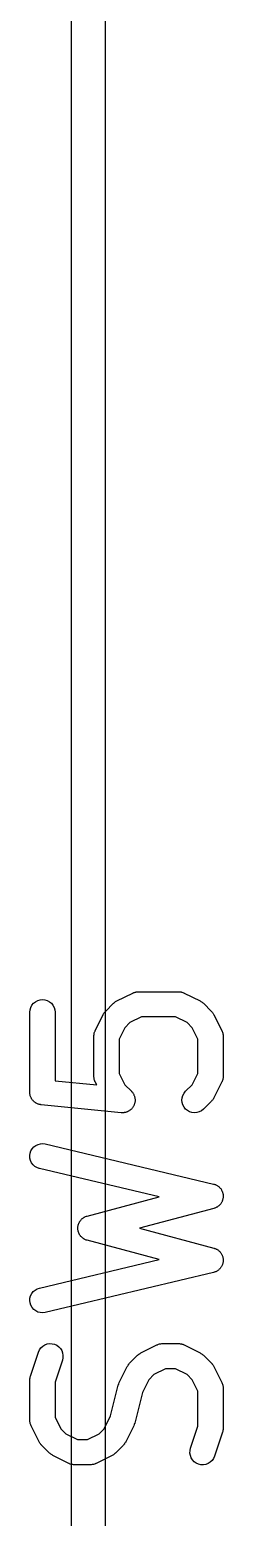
# Model space of a CAD drawing. Extents: x 17 to 176, y -177 to -9.
# Drawn here: x 16.96 to 18.11, y -148.53 to -139.67 of the extents above; entities that cross this region are included whole.
import ezdxf

# ---------------------------------------------------------------- set-up
doc = ezdxf.new("R2010")
doc.units = 0
doc.layers.add('BLACK', color=7, linetype='CONTINUOUS')

msp = doc.modelspace()

# ---------------------------------------------------------------- linework, layer by layer
at = {"layer": 'BLACK', "linetype": 'CONTINUOUS'}
for p, q in [((17.2038, -176.027), (17.2037, -52.2359)), ((17.4037, -52.2457), (17.4037, -176.02)), ((17.473, -145.457), (17.5683, -145.41)), ((17.5683, -145.41), (17.5692, -145.409)), ((17.5692, -145.409), (17.5713, -145.408)), ((17.5713, -145.408), (17.5732, -145.407)), ((17.5732, -145.407), (17.5781, -145.406)), ((17.5781, -145.406), (17.5829, -145.404)), ((17.5829, -145.404), (17.5851, -145.404)), ((17.5851, -145.404), (17.5872, -145.403)), ((17.5872, -145.403), (17.5923, -145.403)), ((17.5923, -145.403), (17.5974, -145.402)), ((17.5974, -145.402), (17.5996, -145.402)), ((17.5996, -145.402), (17.6018, -145.402)), ((17.6018, -145.402), (17.8399, -145.402)), ((17.8399, -145.402), (17.841, -145.402)), ((17.841, -145.402), (17.8431, -145.402)), ((17.8431, -145.402), (17.8454, -145.402)), ((17.8454, -145.402), (17.8504, -145.403)), ((17.8504, -145.403), (17.8555, -145.403)), ((17.8555, -145.403), (17.8576, -145.404)), ((17.8576, -145.404), (17.8598, -145.404)), ((17.8598, -145.404), (17.8646, -145.406)), ((17.8646, -145.406), (17.8695, -145.408)), ((17.8695, -145.408), (17.8714, -145.409)), ((17.8714, -145.409), (17.8734, -145.41)), ((17.8734, -145.41), (17.9687, -145.457)), ((16.957, -145.509), (16.9614, -145.495)), ((16.9614, -145.495), (16.9685, -145.482)), ((16.9685, -145.482), (16.9779, -145.471)), ((16.9779, -145.471), (16.9893, -145.462)), ((16.9893, -145.462), (17.0023, -145.455)), ((17.0023, -145.455), (17.0163, -145.451)), ((17.0163, -145.451), (17.0309, -145.449)), ((17.0309, -145.449), (17.0455, -145.451)), ((17.0455, -145.451), (17.0594, -145.455)), ((17.0594, -145.455), (17.0723, -145.462)), ((17.0723, -145.462), (17.0836, -145.471)), ((17.0836, -145.471), (17.0928, -145.483)), ((17.0928, -145.483), (17.0997, -145.496)), ((17.0997, -145.496), (17.104, -145.51)), ((17.4059, -145.519), (17.4535, -145.471)), ((17.4535, -145.471), (17.4543, -145.471)), ((17.4543, -145.471), (17.4576, -145.468)), ((17.4576, -145.468), (17.4606, -145.465)), ((17.4606, -145.465), (17.4633, -145.463)), ((17.4633, -145.463), (17.4657, -145.461)), ((17.4657, -145.461), (17.4695, -145.459)), ((17.4695, -145.459), (17.473, -145.457)), ((17.9687, -145.457), (17.9696, -145.458)), ((17.9696, -145.458), (17.9732, -145.46)), ((17.9732, -145.46), (17.9769, -145.462)), ((17.9769, -145.462), (17.9793, -145.464)), ((17.9793, -145.464), (17.9819, -145.466)), ((17.9819, -145.466), (17.9849, -145.469)), ((17.9849, -145.469), (17.9882, -145.471)), ((17.9882, -145.471), (18.0358, -145.519)), ((16.9554, -145.523), (16.957, -145.509)), ((16.9554, -145.524), (16.9554, -145.523)), ((16.9554, -146), (16.9554, -145.524)), ((17.104, -145.51), (17.1054, -145.524)), ((17.1054, -145.524), (17.1054, -145.933)), ((17.3443, -145.634), (17.3919, -145.538)), ((17.3919, -145.538), (17.3923, -145.537)), ((17.3923, -145.537), (17.3946, -145.534)), ((17.3946, -145.534), (17.3966, -145.53)), ((17.3966, -145.53), (17.3986, -145.528)), ((17.3986, -145.528), (17.4003, -145.525)), ((17.4003, -145.525), (17.4032, -145.522)), ((17.4032, -145.522), (17.4059, -145.519)), ((17.551, -145.586), (17.5206, -145.616)), ((17.6195, -145.552), (17.551, -145.586)), ((17.8222, -145.552), (17.6195, -145.552)), ((17.8907, -145.586), (17.8222, -145.552)), ((17.9211, -145.616), (17.8907, -145.586)), ((18.0358, -145.519), (18.0365, -145.52)), ((18.0365, -145.52), (18.0392, -145.523)), ((18.0392, -145.523), (18.0421, -145.526)), ((18.0421, -145.526), (18.0437, -145.529)), ((18.0437, -145.529), (18.0457, -145.531)), ((18.0457, -145.531), (18.0476, -145.535)), ((18.0476, -145.535), (18.0498, -145.538)), ((18.0498, -145.538), (18.0975, -145.634)), ((17.3363, -145.666), (17.3366, -145.664)), ((17.3363, -145.667), (17.3363, -145.666)), ((17.3363, -145.905), (17.3363, -145.667)), ((17.3365, -145.662), (17.3374, -145.657)), ((17.3366, -145.664), (17.3365, -145.662)), ((17.3374, -145.657), (17.338, -145.652)), ((17.338, -145.652), (17.3386, -145.649)), ((17.3386, -145.649), (17.339, -145.647)), ((17.339, -145.647), (17.3408, -145.642)), ((17.3408, -145.642), (17.3424, -145.638)), ((17.3424, -145.638), (17.3435, -145.636)), ((17.3435, -145.636), (17.3443, -145.634)), ((17.5206, -145.616), (17.4863, -145.685)), ((17.9554, -145.685), (17.9211, -145.616)), ((18.0975, -145.634), (18.0979, -145.635)), ((18.0979, -145.635), (18.0987, -145.637)), ((18.0987, -145.637), (18.0997, -145.639)), ((18.0997, -145.639), (18.1012, -145.643)), ((18.1012, -145.643), (18.103, -145.648)), ((18.103, -145.648), (18.1033, -145.65)), ((18.1033, -145.65), (18.104, -145.653)), ((18.104, -145.653), (18.1045, -145.658)), ((18.1045, -145.658), (18.1053, -145.663)), ((18.1053, -145.663), (18.1052, -145.665)), ((18.1052, -145.665), (18.1054, -145.667)), ((18.1054, -145.667), (18.1054, -145.905)), ((17.4863, -145.685), (17.4863, -145.888)), ((17.9554, -145.888), (17.9554, -145.685)), ((17.1054, -145.933), (17.3536, -145.957)), ((17.3365, -145.907), (17.3363, -145.905)), ((17.3365, -145.91), (17.3365, -145.907)), ((17.3373, -145.915), (17.3365, -145.91)), ((17.3378, -145.92), (17.3373, -145.915)), ((17.3384, -145.922), (17.3378, -145.92)), ((17.3387, -145.924), (17.3384, -145.922)), ((17.3405, -145.929), (17.3387, -145.924)), ((17.342, -145.934), (17.3405, -145.929)), ((17.343, -145.936), (17.342, -145.934)), ((17.3438, -145.938), (17.343, -145.936)), ((17.3443, -145.939), (17.3438, -145.938)), ((17.3536, -145.957), (17.3443, -145.939)), ((17.4863, -145.888), (17.5206, -145.956)), ((17.9211, -145.956), (17.9554, -145.888)), ((18.0975, -145.939), (18.0498, -146.034)), ((18.0983, -145.937), (18.0975, -145.939)), ((18.0993, -145.935), (18.0983, -145.937)), ((18.1009, -145.93), (18.0993, -145.935)), ((18.1027, -145.925), (18.1009, -145.93)), ((18.1031, -145.923), (18.1027, -145.925)), ((18.1037, -145.921), (18.1031, -145.923)), ((18.1043, -145.916), (18.1037, -145.921)), ((18.1052, -145.911), (18.1043, -145.916)), ((18.1054, -145.906), (18.1051, -145.908)), ((18.1051, -145.908), (18.1052, -145.911)), ((18.1054, -145.905), (18.1054, -145.906)), ((16.9557, -146.004), (16.9554, -146)), ((16.9557, -146.007), (16.9557, -146.004)), ((16.9564, -146.011), (16.9557, -146.007)), ((16.9568, -146.015), (16.9564, -146.011)), ((16.9578, -146.018), (16.9568, -146.015)), ((16.9584, -146.022), (16.9578, -146.018)), ((16.9599, -146.025), (16.9584, -146.022)), ((16.961, -146.029), (16.9599, -146.025)), ((16.9626, -146.032), (16.961, -146.029)), ((16.9638, -146.035), (16.9626, -146.032)), ((16.966, -146.038), (16.9638, -146.035)), ((17.5206, -145.956), (17.5596, -145.995)), ((17.5596, -145.995), (17.5603, -145.996)), ((17.5603, -145.996), (17.5626, -145.999)), ((17.5626, -145.999), (17.5651, -146.001)), ((17.5651, -146.001), (17.5671, -146.004)), ((17.5671, -146.004), (17.5695, -146.007)), ((17.5695, -146.007), (17.5711, -146.01)), ((17.5711, -146.01), (17.5731, -146.013)), ((17.5731, -146.013), (17.5745, -146.017)), ((17.5745, -146.017), (17.5762, -146.02)), ((17.5762, -146.02), (17.5772, -146.024)), ((17.5772, -146.024), (17.5786, -146.027)), ((17.5786, -146.027), (17.5792, -146.031)), ((17.5792, -146.031), (17.5803, -146.034)), ((17.5803, -146.034), (17.5806, -146.038)), ((17.8601, -146.048), (17.8616, -146.033)), ((17.8616, -146.033), (17.8659, -146.019)), ((17.8659, -146.019), (17.8728, -146.006)), ((17.8728, -146.006), (17.8821, -145.995)), ((17.8821, -145.995), (17.9211, -145.956)), ((18.0494, -146.035), (18.0471, -146.038)), ((18.0498, -146.034), (18.0494, -146.035)), ((16.9679, -146.042), (16.966, -146.038)), ((16.97, -146.045), (16.9679, -146.042)), ((16.9718, -146.047), (16.97, -146.045)), ((16.9746, -146.05), (16.9718, -146.047)), ((16.9772, -146.053), (16.9746, -146.05)), ((16.9797, -146.055), (16.9772, -146.053)), ((16.9821, -146.058), (16.9797, -146.055)), ((16.9854, -146.06), (16.9821, -146.058)), ((16.9884, -146.063), (16.9854, -146.06)), ((16.9914, -146.064), (16.9884, -146.063)), ((16.9941, -146.066), (16.9914, -146.064)), ((16.9978, -146.068), (16.9941, -146.066)), ((17.0013, -146.07), (16.9978, -146.068)), ((17.0045, -146.071), (17.0013, -146.07)), ((17.0076, -146.072), (17.0045, -146.071)), ((17.0115, -146.073), (17.0076, -146.072)), ((17.0153, -146.074), (17.0115, -146.073)), ((17.0186, -146.074), (17.0153, -146.074)), ((17.0219, -146.075), (17.0186, -146.074)), ((17.0229, -146.075), (17.0219, -146.075)), ((17.4991, -146.123), (17.0229, -146.075)), ((17.5027, -146.123), (17.4991, -146.123)), ((17.5063, -146.123), (17.5027, -146.123)), ((17.51, -146.123), (17.5063, -146.123)), ((17.5137, -146.123), (17.51, -146.123)), ((17.5173, -146.122), (17.5137, -146.123)), ((17.5209, -146.122), (17.5173, -146.122)), ((17.5245, -146.121), (17.5209, -146.122)), ((17.5281, -146.12), (17.5245, -146.121)), ((17.5315, -146.119), (17.5281, -146.12)), ((17.5349, -146.118), (17.5315, -146.119)), ((17.5382, -146.116), (17.5349, -146.118)), ((17.5417, -146.114), (17.5382, -146.116)), ((17.5447, -146.112), (17.5417, -146.114)), ((17.5479, -146.111), (17.5447, -146.112)), ((17.5508, -146.108), (17.5479, -146.111)), ((17.5539, -146.106), (17.5508, -146.108)), ((17.5564, -146.104), (17.5539, -146.106)), ((17.5592, -146.101), (17.5564, -146.104)), ((17.5616, -146.099), (17.5592, -146.101)), ((17.5643, -146.096), (17.5616, -146.099)), ((17.5663, -146.093), (17.5643, -146.096)), ((17.5686, -146.09), (17.5663, -146.093)), ((17.5704, -146.087), (17.5686, -146.09)), ((17.5725, -146.084), (17.5704, -146.087)), ((17.5739, -146.081), (17.5725, -146.084)), ((17.5756, -146.077), (17.5739, -146.081)), ((17.5767, -146.074), (17.5756, -146.077)), ((17.5782, -146.07), (17.5767, -146.074)), ((17.5789, -146.067), (17.5782, -146.07)), ((17.58, -146.063), (17.5789, -146.067)), ((17.5804, -146.06), (17.58, -146.063)), ((17.5811, -146.056), (17.5804, -146.06)), ((17.5806, -146.038), (17.5813, -146.041)), ((17.5812, -146.052), (17.5811, -146.056)), ((17.5813, -146.041), (17.5812, -146.045)), ((17.5812, -146.045), (17.5816, -146.049)), ((17.5816, -146.049), (17.5812, -146.052)), ((17.8615, -146.062), (17.8601, -146.048)), ((17.8657, -146.076), (17.8615, -146.062)), ((17.8725, -146.089), (17.8657, -146.076)), ((17.8817, -146.101), (17.8725, -146.089)), ((17.893, -146.11), (17.8817, -146.101)), ((17.9058, -146.117), (17.893, -146.11)), ((17.9198, -146.122), (17.9058, -146.117)), ((17.9344, -146.123), (17.9198, -146.122)), ((17.9489, -146.122), (17.9344, -146.123)), ((17.963, -146.118), (17.9489, -146.122)), ((17.976, -146.111), (17.963, -146.118)), ((17.9874, -146.102), (17.976, -146.111)), ((17.9882, -146.101), (17.9874, -146.102)), ((18.0358, -146.054), (17.9882, -146.101)), ((18.0385, -146.05), (18.0358, -146.054)), ((18.0414, -146.047), (18.0385, -146.05)), ((18.0431, -146.045), (18.0414, -146.047)), ((18.0451, -146.042), (18.0431, -146.045)), ((18.0471, -146.038), (18.0451, -146.042)), ((16.9555, -146.378), (16.9575, -146.364)), ((16.9562, -146.393), (16.9555, -146.378)), ((16.9575, -146.364), (16.9624, -146.35)), ((16.9624, -146.35), (16.9699, -146.337)), ((16.9699, -146.337), (16.9796, -146.326)), ((16.9796, -146.326), (16.9913, -146.317)), ((16.9913, -146.317), (17.0045, -146.311)), ((17.0045, -146.311), (17.0186, -146.307)), ((17.0186, -146.307), (17.0332, -146.306)), ((17.0332, -146.306), (17.0478, -146.308)), ((17.0478, -146.308), (18.0478, -146.547)), ((16.9598, -146.407), (16.9562, -146.393)), ((16.9661, -146.42), (16.9598, -146.407)), ((16.9748, -146.432), (16.9661, -146.42)), ((16.9857, -146.442), (16.9748, -146.432)), ((16.9982, -146.449), (16.9857, -146.442)), ((17.012, -146.454), (16.9982, -146.449)), ((17.013, -146.454), (17.012, -146.454)), ((17.7239, -146.624), (17.013, -146.454)), ((18.0478, -146.547), (18.0488, -146.547)), ((18.0488, -146.547), (18.052, -146.548)), ((18.052, -146.548), (18.0554, -146.549)), ((18.0554, -146.549), (18.0589, -146.55)), ((18.0589, -146.55), (18.0625, -146.552)), ((18.0625, -146.552), (18.0655, -146.554)), ((18.0655, -146.554), (18.0686, -146.555)), ((18.0686, -146.555), (18.0718, -146.557)), ((18.0718, -146.557), (18.0751, -146.559)), ((18.0751, -146.559), (18.0776, -146.562)), ((18.0776, -146.562), (18.0804, -146.564)), ((18.0804, -146.564), (18.0831, -146.567)), ((18.0831, -146.567), (18.0859, -146.569)), ((17.2968, -146.738), (17.7239, -146.624)), ((18.0859, -146.569), (18.088, -146.572)), ((18.088, -146.572), (18.0903, -146.574)), ((18.0903, -146.574), (18.0923, -146.578)), ((18.0923, -146.578), (18.0947, -146.581)), ((18.0952, -146.657), (18.0929, -146.66)), ((18.0947, -146.581), (18.0961, -146.584)), ((18.0966, -146.654), (18.0952, -146.657)), ((18.0961, -146.584), (18.0979, -146.587)), ((18.0984, -146.651), (18.0966, -146.654)), ((18.0979, -146.587), (18.0993, -146.591)), ((18.0996, -146.648), (18.0984, -146.651)), ((18.0993, -146.591), (18.1009, -146.594)), ((18.1013, -146.644), (18.0996, -146.648)), ((18.1009, -146.594), (18.1018, -146.597)), ((18.1021, -146.641), (18.1013, -146.644)), ((18.1018, -146.597), (18.103, -146.601)), ((18.1032, -146.637), (18.1021, -146.641)), ((18.103, -146.601), (18.1036, -146.605)), ((18.1038, -146.634), (18.1032, -146.637)), ((18.1036, -146.605), (18.1045, -146.608)), ((18.1047, -146.63), (18.1038, -146.634)), ((18.1045, -146.608), (18.1047, -146.612)), ((18.1047, -146.612), (18.1053, -146.615)), ((18.1048, -146.626), (18.1047, -146.63)), ((18.1053, -146.623), (18.1048, -146.626)), ((18.1053, -146.615), (18.1051, -146.619)), ((18.1051, -146.619), (18.1053, -146.623)), ((17.2748, -146.748), (17.2787, -146.745)), ((17.2787, -146.745), (17.281, -146.744)), ((17.281, -146.744), (17.2831, -146.743)), ((17.2831, -146.743), (17.2876, -146.741)), ((17.2876, -146.741), (17.2921, -146.739)), ((17.2921, -146.739), (17.2945, -146.738)), ((17.2945, -146.738), (17.2968, -146.738)), ((18.0497, -146.692), (17.6072, -146.81)), ((18.053, -146.691), (18.0497, -146.692)), ((18.0563, -146.69), (18.053, -146.691)), ((18.0598, -146.688), (18.0563, -146.69)), ((18.0634, -146.687), (18.0598, -146.688)), ((18.0664, -146.685), (18.0634, -146.687)), ((18.0695, -146.684), (18.0664, -146.685)), ((18.0726, -146.681), (18.0695, -146.684)), ((18.0759, -146.679), (18.0726, -146.681)), ((18.0784, -146.677), (18.0759, -146.679)), ((18.0812, -146.675), (18.0784, -146.677)), ((18.0837, -146.672), (18.0812, -146.675)), ((18.0866, -146.669), (18.0837, -146.672)), ((18.0886, -146.666), (18.0866, -146.669)), ((18.0909, -146.664), (18.0886, -146.666)), ((18.0929, -146.66), (18.0909, -146.664)), ((17.2412, -146.814), (17.2414, -146.809)), ((17.2416, -146.817), (17.2412, -146.814)), ((17.2413, -146.805), (17.2417, -146.802)), ((17.2414, -146.809), (17.2413, -146.805)), ((17.2417, -146.819), (17.2416, -146.817)), ((17.2417, -146.802), (17.2418, -146.8)), ((17.2427, -146.824), (17.2417, -146.819)), ((17.2418, -146.8), (17.2429, -146.795)), ((17.2435, -146.829), (17.2427, -146.824)), ((17.2429, -146.795), (17.2438, -146.79)), ((17.2443, -146.831), (17.2435, -146.829)), ((17.2438, -146.79), (17.2446, -146.788)), ((17.2449, -146.834), (17.2443, -146.831)), ((17.2446, -146.788), (17.2452, -146.785)), ((17.2468, -146.838), (17.2449, -146.834)), ((17.2452, -146.785), (17.2472, -146.781)), ((17.2472, -146.781), (17.249, -146.776)), ((17.249, -146.776), (17.2503, -146.774)), ((17.2503, -146.774), (17.2513, -146.772)), ((17.2513, -146.772), (17.2542, -146.768)), ((17.2542, -146.768), (17.2568, -146.764)), ((17.2568, -146.764), (17.2585, -146.762)), ((17.2585, -146.762), (17.2599, -146.76)), ((17.2599, -146.76), (17.2635, -146.757)), ((17.2635, -146.757), (17.2668, -146.753)), ((17.2668, -146.753), (17.2688, -146.752)), ((17.2688, -146.752), (17.2706, -146.75)), ((17.2706, -146.75), (17.2748, -146.748)), ((17.6072, -146.81), (18.0497, -146.928)), ((17.2485, -146.843), (17.2468, -146.838)), ((17.2498, -146.845), (17.2485, -146.843)), ((17.2508, -146.847), (17.2498, -146.845)), ((17.2536, -146.851), (17.2508, -146.847)), ((17.2561, -146.855), (17.2536, -146.851)), ((17.2578, -146.857), (17.2561, -146.855)), ((17.2592, -146.859), (17.2578, -146.857)), ((17.2627, -146.862), (17.2592, -146.859)), ((17.266, -146.866), (17.2627, -146.862)), ((17.268, -146.867), (17.266, -146.866)), ((17.2698, -146.869), (17.268, -146.867)), ((17.2739, -146.872), (17.2698, -146.869)), ((17.2778, -146.875), (17.2739, -146.872)), ((17.2801, -146.876), (17.2778, -146.875)), ((17.2821, -146.877), (17.2801, -146.876)), ((17.2867, -146.879), (17.2821, -146.877)), ((17.2911, -146.881), (17.2867, -146.879)), ((17.2935, -146.881), (17.2911, -146.881)), ((17.2958, -146.882), (17.2935, -146.881)), ((17.2968, -146.882), (17.2958, -146.882)), ((17.7239, -146.996), (17.2968, -146.882)), ((17.013, -147.166), (17.7239, -146.996)), ((18.0497, -146.928), (18.0507, -146.928)), ((18.0507, -146.928), (18.0539, -146.93)), ((18.0539, -146.93), (18.0573, -146.93)), ((18.0573, -146.93), (18.0607, -146.932)), ((18.0607, -146.932), (18.0643, -146.934)), ((18.0643, -146.934), (18.0673, -146.935)), ((18.0673, -146.935), (18.0704, -146.937)), ((18.0704, -146.937), (18.0734, -146.939)), ((18.0734, -146.939), (18.0767, -146.941)), ((18.0767, -146.941), (18.0792, -146.944)), ((18.0792, -146.944), (18.0819, -146.946)), ((18.0819, -146.946), (18.0845, -146.949)), ((18.0845, -146.949), (18.0873, -146.952)), ((18.0873, -146.952), (18.0893, -146.954)), ((18.0893, -146.954), (18.0915, -146.957)), ((18.0915, -146.957), (18.0935, -146.96)), ((18.0935, -146.96), (18.0957, -146.964)), ((18.0957, -146.964), (18.0971, -146.967)), ((18.0971, -146.967), (18.0988, -146.97)), ((18.0988, -146.97), (18.1, -146.973)), ((18.1, -146.973), (18.1016, -146.977)), ((18.1016, -146.977), (18.1024, -146.98)), ((18.1024, -146.98), (18.1035, -146.984)), ((18.1035, -146.984), (18.104, -146.987)), ((18.104, -146.987), (18.1048, -146.991)), ((18.1046, -147.009), (18.1044, -147.013)), ((18.1052, -147.006), (18.1046, -147.009)), ((18.1048, -146.991), (18.1049, -146.995)), ((18.1049, -146.995), (18.1053, -146.998)), ((18.1053, -146.998), (18.1051, -147.002)), ((18.1051, -147.002), (18.1052, -147.006)), ((18.0478, -147.073), (17.0478, -147.312)), ((18.051, -147.072), (18.0478, -147.073)), ((18.0544, -147.072), (18.051, -147.072)), ((18.0579, -147.07), (18.0544, -147.072)), ((18.0616, -147.069), (18.0579, -147.07)), ((18.0646, -147.067), (18.0616, -147.069)), ((18.0677, -147.066), (18.0646, -147.067)), ((18.0709, -147.063), (18.0677, -147.066)), ((18.0742, -147.061), (18.0709, -147.063)), ((18.0768, -147.059), (18.0742, -147.061)), ((18.0797, -147.057), (18.0768, -147.059)), ((18.0823, -147.054), (18.0797, -147.057)), ((18.0852, -147.052), (18.0823, -147.054)), ((18.0873, -147.049), (18.0852, -147.052)), ((18.0897, -147.046), (18.0873, -147.049)), ((18.0918, -147.043), (18.0897, -147.046)), ((18.0941, -147.04), (18.0918, -147.043)), ((18.0956, -147.037), (18.0941, -147.04)), ((18.0975, -147.034), (18.0956, -147.037)), ((18.0989, -147.03), (18.0975, -147.034)), ((18.1006, -147.027), (18.0989, -147.03)), ((18.1015, -147.024), (18.1006, -147.027)), ((18.1027, -147.02), (18.1015, -147.024)), ((18.1034, -147.016), (18.1027, -147.02)), ((18.1044, -147.013), (18.1034, -147.016)), ((16.9666, -147.199), (16.9755, -147.187)), ((16.9755, -147.187), (16.9865, -147.178)), ((16.9865, -147.178), (16.9992, -147.17)), ((16.9992, -147.17), (17.013, -147.166)), ((16.9554, -147.241), (16.9564, -147.226)), ((16.9573, -147.255), (16.9554, -147.241)), ((16.9564, -147.226), (16.9602, -147.212)), ((16.962, -147.269), (16.9573, -147.255)), ((16.9602, -147.212), (16.9666, -147.199)), ((16.9692, -147.282), (16.962, -147.269)), ((16.9788, -147.293), (16.9692, -147.282)), ((16.9904, -147.302), (16.9788, -147.293)), ((17.0035, -147.309), (16.9904, -147.302)), ((17.0176, -147.312), (17.0035, -147.309)), ((17.0322, -147.314), (17.0176, -147.312)), ((17.0467, -147.312), (17.0322, -147.314)), ((17.0478, -147.312), (17.0467, -147.312)), ((17.0072, -147.547), (17.0133, -147.534)), ((17.0133, -147.534), (17.0219, -147.522)), ((17.0219, -147.522), (17.0327, -147.512)), ((17.0327, -147.512), (17.0452, -147.504)), ((17.0452, -147.504), (17.0589, -147.499)), ((17.0589, -147.499), (17.0733, -147.497)), ((17.0733, -147.497), (17.088, -147.498)), ((17.088, -147.498), (17.1022, -147.501)), ((17.1022, -147.501), (17.1155, -147.507)), ((17.1155, -147.507), (17.1274, -147.516)), ((17.1274, -147.516), (17.1374, -147.526)), ((17.1374, -147.526), (17.1452, -147.539)), ((17.1452, -147.539), (17.1504, -147.552)), ((17.6159, -147.552), (17.7111, -147.505)), ((17.7111, -147.505), (17.7121, -147.504)), ((17.7121, -147.504), (17.7141, -147.504)), ((17.7141, -147.504), (17.7161, -147.503)), ((17.7161, -147.503), (17.721, -147.501)), ((17.721, -147.501), (17.7258, -147.499)), ((17.7258, -147.499), (17.728, -147.499)), ((17.728, -147.499), (17.7301, -147.498)), ((17.7301, -147.498), (17.7352, -147.498)), ((17.7352, -147.498), (17.7403, -147.497)), ((17.7403, -147.497), (17.7425, -147.497)), ((17.7425, -147.497), (17.7447, -147.497)), ((17.7447, -147.497), (17.8399, -147.497)), ((17.8399, -147.497), (17.841, -147.497)), ((17.841, -147.497), (17.8431, -147.497)), ((17.8431, -147.497), (17.8454, -147.497)), ((17.8454, -147.497), (17.8504, -147.498)), ((17.8504, -147.498), (17.8555, -147.499)), ((17.8555, -147.499), (17.8576, -147.499)), ((17.8576, -147.499), (17.8598, -147.5)), ((17.8598, -147.5), (17.8646, -147.501)), ((17.8646, -147.501), (17.8695, -147.503)), ((17.8695, -147.503), (17.8714, -147.504)), ((17.8714, -147.504), (17.8734, -147.505)), ((17.8734, -147.505), (17.9687, -147.552)), ((16.9592, -147.691), (17.0068, -147.548)), ((17.0068, -147.548), (17.0072, -147.547)), ((17.1492, -147.596), (17.1054, -147.727)), ((17.1524, -147.581), (17.1492, -147.596)), ((17.1504, -147.552), (17.1528, -147.567)), ((17.1528, -147.567), (17.1524, -147.581)), ((17.5352, -147.633), (17.5375, -147.629)), ((17.5375, -147.629), (17.5395, -147.625)), ((17.5395, -147.625), (17.5415, -147.623)), ((17.5415, -147.623), (17.5432, -147.62)), ((17.5432, -147.62), (17.5461, -147.617)), ((17.5461, -147.617), (17.5488, -147.614)), ((17.5488, -147.614), (17.5964, -147.566)), ((17.5964, -147.566), (17.5971, -147.566)), ((17.5971, -147.566), (17.6004, -147.563)), ((17.6004, -147.563), (17.6035, -147.56)), ((17.6035, -147.56), (17.6061, -147.559)), ((17.6061, -147.559), (17.6086, -147.557)), ((17.6086, -147.557), (17.6123, -147.555)), ((17.6123, -147.555), (17.6159, -147.552)), ((17.9687, -147.552), (17.9696, -147.553)), ((17.9696, -147.553), (17.9732, -147.555)), ((17.9732, -147.555), (17.9769, -147.557)), ((17.9769, -147.557), (17.9793, -147.559)), ((17.9793, -147.559), (17.9819, -147.561)), ((17.9819, -147.561), (17.9849, -147.564)), ((17.9849, -147.564), (17.9882, -147.566)), ((17.9882, -147.566), (18.0358, -147.614)), ((18.0358, -147.614), (18.0365, -147.615)), ((18.0365, -147.615), (18.0392, -147.618)), ((18.0392, -147.618), (18.0421, -147.621)), ((18.0421, -147.621), (18.0437, -147.624)), ((18.0437, -147.624), (18.0457, -147.626)), ((18.0457, -147.626), (18.0476, -147.63)), ((18.0476, -147.63), (18.0498, -147.634)), ((16.9554, -147.714), (16.9559, -147.71)), ((16.9554, -147.715), (16.9554, -147.714)), ((16.9554, -147.953), (16.9554, -147.715)), ((16.9559, -147.71), (16.956, -147.705)), ((16.956, -147.705), (16.9567, -147.702)), ((16.9567, -147.702), (16.957, -147.699)), ((16.957, -147.699), (16.9583, -147.695)), ((16.9583, -147.695), (16.9592, -147.691)), ((17.4871, -147.729), (17.5347, -147.634)), ((17.5347, -147.634), (17.5352, -147.633)), ((17.6634, -147.712), (17.625, -147.789)), ((17.6939, -147.681), (17.6634, -147.712)), ((17.7624, -147.647), (17.6939, -147.681)), ((17.8222, -147.647), (17.7624, -147.647)), ((17.8907, -147.681), (17.8222, -147.647)), ((17.9211, -147.712), (17.8907, -147.681)), ((17.9554, -147.78), (17.9211, -147.712)), ((18.0498, -147.634), (18.0975, -147.729)), ((17.1054, -147.727), (17.1054, -147.935)), ((17.4358, -147.927), (17.4814, -147.744)), ((17.4814, -147.744), (17.4817, -147.743)), ((17.4817, -147.743), (17.4818, -147.743)), ((17.4818, -147.743), (17.4819, -147.743)), ((17.4819, -147.743), (17.4844, -147.736)), ((17.4844, -147.736), (17.4868, -147.729)), ((17.4868, -147.729), (17.487, -147.729)), ((17.487, -147.729), (17.4871, -147.729)), ((17.625, -147.789), (17.5793, -147.971)), ((17.9554, -147.988), (17.9554, -147.78)), ((18.0975, -147.729), (18.0979, -147.73)), ((18.0979, -147.73), (18.0987, -147.732)), ((18.0987, -147.732), (18.0997, -147.734)), ((18.0997, -147.734), (18.1012, -147.739)), ((18.1012, -147.739), (18.103, -147.744)), ((18.103, -147.744), (18.1033, -147.746)), ((18.1033, -147.746), (18.104, -147.748)), ((18.104, -147.748), (18.1045, -147.753)), ((18.1045, -147.753), (18.1053, -147.758)), ((18.1053, -147.758), (18.1052, -147.76)), ((18.1052, -147.76), (18.1054, -147.762)), ((18.1054, -147.762), (18.1054, -148)), ((16.9556, -147.955), (16.9554, -147.953)), ((16.9555, -147.957), (16.9556, -147.955)), ((16.9563, -147.962), (16.9555, -147.957)), ((16.9568, -147.967), (16.9563, -147.962)), ((16.9574, -147.97), (16.9568, -147.967)), ((16.9578, -147.972), (16.9574, -147.97)), ((16.9596, -147.977), (16.9578, -147.972)), ((16.961, -147.981), (16.9596, -147.977)), ((16.9621, -147.983), (16.961, -147.981)), ((16.9628, -147.985), (16.9621, -147.983)), ((16.9633, -147.986), (16.9628, -147.985)), ((17.1054, -147.935), (17.1396, -148.004)), ((17.3973, -148.004), (17.4358, -147.927)), ((17.5764, -147.979), (17.574, -147.986)), ((17.5789, -147.973), (17.5764, -147.979)), ((17.5791, -147.972), (17.5789, -147.972)), ((17.5789, -147.972), (17.5789, -147.973)), ((17.5793, -147.971), (17.5791, -147.972)), ((17.0109, -148.082), (16.9633, -147.986)), ((17.1396, -148.004), (17.17, -148.034)), ((17.17, -148.034), (17.2386, -148.068)), ((17.2386, -148.068), (17.2984, -148.068)), ((17.2984, -148.068), (17.3669, -148.034)), ((17.3669, -148.034), (17.3973, -148.004)), ((17.5737, -147.986), (17.526, -148.082)), ((17.5738, -147.986), (17.5737, -147.986)), ((17.574, -147.986), (17.5738, -147.986)), ((17.9116, -148.12), (17.9554, -147.988)), ((18.1015, -148.024), (18.0539, -148.167)), ((18.1025, -148.02), (18.1015, -148.024)), ((18.1037, -148.016), (18.1025, -148.02)), ((18.1041, -148.013), (18.1037, -148.016)), ((18.1048, -148.01), (18.1041, -148.013)), ((18.1049, -148.006), (18.1048, -148.01)), ((18.1054, -148.002), (18.1049, -148.006)), ((18.1054, -148), (18.1054, -148.002)), ((17.0132, -148.085), (17.0109, -148.082)), ((17.0151, -148.089), (17.0132, -148.085)), ((17.017, -148.091), (17.0151, -148.089)), ((17.0187, -148.094), (17.017, -148.091)), ((17.0216, -148.097), (17.0187, -148.094)), ((17.0242, -148.1), (17.0216, -148.097)), ((17.025, -148.101), (17.0242, -148.1)), ((17.0726, -148.149), (17.025, -148.101)), ((17.0758, -148.151), (17.0726, -148.149)), ((17.0789, -148.154), (17.0758, -148.151)), ((17.0815, -148.156), (17.0789, -148.154)), ((17.0839, -148.158), (17.0815, -148.156)), ((17.0876, -148.16), (17.0839, -148.158)), ((17.0911, -148.162), (17.0876, -148.16)), ((17.0921, -148.163), (17.0911, -148.162)), ((17.4484, -148.161), (17.4449, -148.163)), ((17.4522, -148.159), (17.4484, -148.161)), ((17.4546, -148.157), (17.4522, -148.159)), ((17.4573, -148.155), (17.4546, -148.157)), ((17.4603, -148.152), (17.4573, -148.155)), ((17.4636, -148.149), (17.4603, -148.152)), ((17.4644, -148.149), (17.4636, -148.149)), ((17.512, -148.101), (17.4644, -148.149)), ((17.5147, -148.098), (17.512, -148.101)), ((17.5176, -148.095), (17.5147, -148.098)), ((17.5193, -148.092), (17.5176, -148.095)), ((17.5213, -148.09), (17.5193, -148.092)), ((17.5233, -148.086), (17.5213, -148.09)), ((17.5256, -148.083), (17.5233, -148.086)), ((17.526, -148.082), (17.5256, -148.083)), ((17.9079, -148.149), (17.9084, -148.134)), ((17.9104, -148.163), (17.9079, -148.149)), ((17.9084, -148.134), (17.9116, -148.12)), ((17.1873, -148.21), (17.0921, -148.163)), ((17.1894, -148.211), (17.1873, -148.21)), ((17.1913, -148.212), (17.1894, -148.211)), ((17.1962, -148.214), (17.1913, -148.212)), ((17.201, -148.216), (17.1962, -148.214)), ((17.2032, -148.216), (17.201, -148.216)), ((17.2053, -148.217), (17.2032, -148.216)), ((17.2104, -148.217), (17.2053, -148.217)), ((17.2154, -148.218), (17.2104, -148.217)), ((17.2176, -148.218), (17.2154, -148.218)), ((17.2198, -148.218), (17.2176, -148.218)), ((17.2209, -148.218), (17.2198, -148.218)), ((17.3161, -148.218), (17.2209, -148.218)), ((17.3183, -148.218), (17.3161, -148.218)), ((17.3205, -148.218), (17.3183, -148.218)), ((17.3256, -148.217), (17.3205, -148.218)), ((17.3307, -148.217), (17.3256, -148.217)), ((17.3328, -148.216), (17.3307, -148.217)), ((17.335, -148.216), (17.3328, -148.216)), ((17.3398, -148.214), (17.335, -148.216)), ((17.3447, -148.213), (17.3398, -148.214)), ((17.3466, -148.212), (17.3447, -148.213)), ((17.3487, -148.211), (17.3466, -148.212)), ((17.3496, -148.21), (17.3487, -148.211)), ((17.4449, -148.163), (17.3496, -148.21)), ((17.9156, -148.177), (17.9104, -148.163)), ((17.9233, -148.189), (17.9156, -148.177)), ((17.9333, -148.2), (17.9233, -148.189)), ((17.9452, -148.208), (17.9333, -148.2)), ((17.9585, -148.214), (17.9452, -148.208)), ((17.9728, -148.218), (17.9585, -148.214)), ((17.9874, -148.218), (17.9728, -148.218)), ((18.0019, -148.216), (17.9874, -148.218)), ((18.0156, -148.211), (18.0019, -148.216)), ((18.0281, -148.203), (18.0156, -148.211)), ((18.0388, -148.193), (18.0281, -148.203)), ((18.0474, -148.181), (18.0388, -148.193)), ((18.0536, -148.168), (18.0474, -148.181)), ((18.0539, -148.167), (18.0536, -148.168))]:
    msp.add_line(p, q, dxfattribs=at)

doc.saveas('drawing.dxf')
